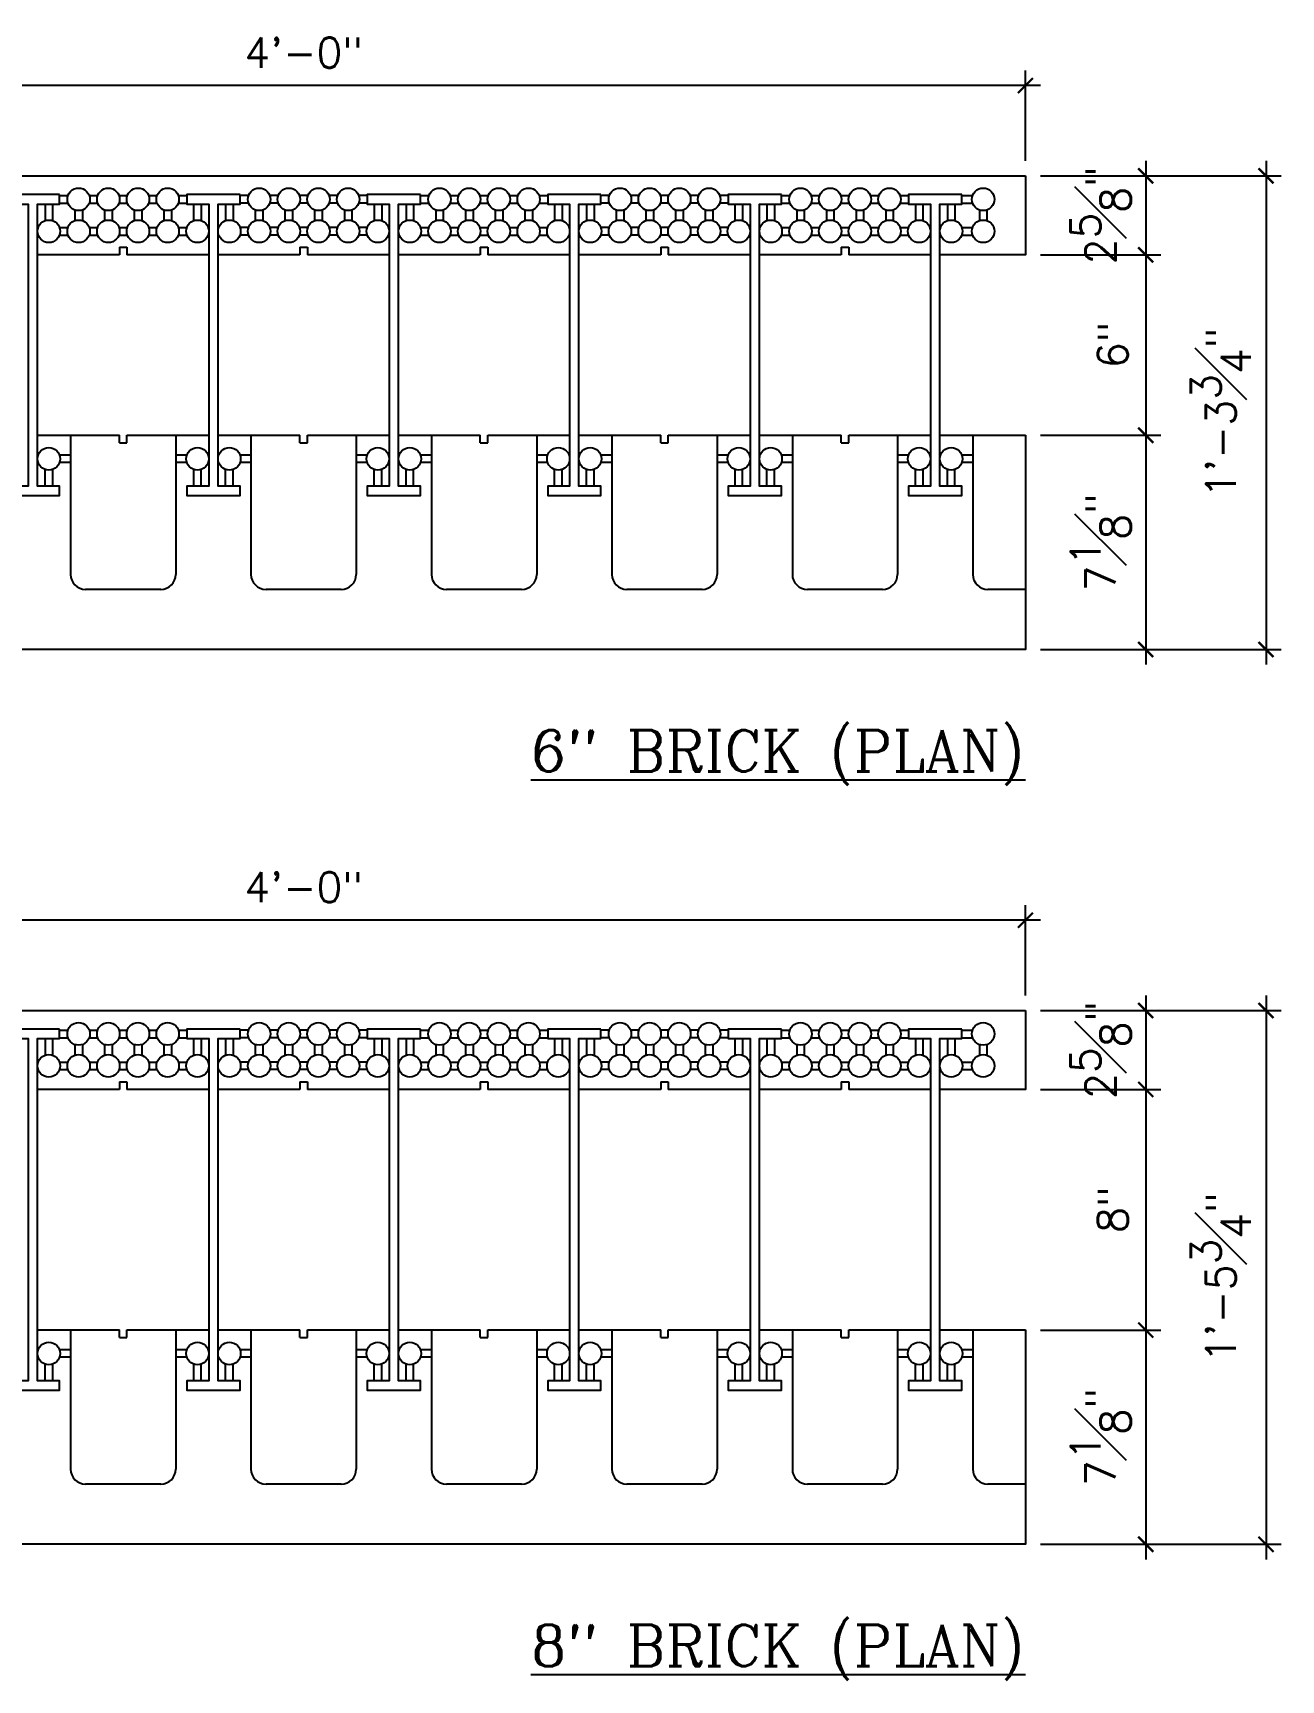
# Model space of a CAD drawing. Header units: inches. Extents: x 436 to 523, y 56 to 176.
# Drawn here: x 481.7 to 523.2, y 121.6 to 176.4 of the extents above; entities that cross this region are included whole.
import ezdxf

# ---------------------------------------------------------------- set-up
doc = ezdxf.new("R2010")
doc.units = ezdxf.units.IN
doc.header["$MEASUREMENT"] = 0
for name, color, linetype in [('LAYER 12', 12, 'Continuous'), ('LAYER 2', 2, 'Continuous'), ('LAYER 7', 7, 'Continuous'), ('LAYER 8', 8, 'Continuous')]:
    doc.layers.add(name, color=color, linetype=linetype)
doc.styles.add('NOTES', font='simplex.shx', dxfattribs={"height": 1})
doc.styles.add('ROMAN C', font='romanc.shx', dxfattribs={"height": 0.0938})
doc.dimstyles.new('DIM-18$0', dxfattribs={"dimscale": 8, "dimtxt": 1, "dimasz": 0.125, "dimexe": 0.1875, "dimexo": 0.0625, "dimgap": 0.0625, "dimtad": 1, "dimdec": 4, "dimzin": 3, "dimdsep": 46, "dimlunit": 4, "dimtxsty": 'NOTES', "dimblk1": 'ARCHTICK', "dimblk2": 'ARCHTICK', "dimsah": 1, "dimcen": 0.0625, "dimclrd": 256, "dimclre": 256, "dimclrt": 7, "dimadec": 0, "dimazin": 0, "dimtfac": 1, "dimtdec": 4, "dimtofl": 0, "dimtmove": 0, "dimatfit": 3, "dimldrblk": 'ARCHTICK', "dimfxl": 1, "dimfrac": 2, "dimtolj": 1, "dimtzin": 0, "dimarcsym": 0})

# ---------------------------------------------------------------- blocks, each defined once
blk = doc.blocks.new('_ArchTick')
at = {"color": 0, "linetype": 'ByBlock', "const_width": 0.15}
blk.add_lwpolyline([(-0.5, -0.5), (0.5, 0.5)], dxfattribs=at)
blk = doc.blocks.new('*D116')
at = {"layer": 'DEFPOINTS', "color": 0}
for p in [(466.671, 174.618), (466.671, 171.618), (514.671, 171.618)]:
    blk.add_point(p, dxfattribs=at)
at = {"layer": 'LAYER 8', "lineweight": -2}
for p, q in [((466.671, 172.118), (466.671, 175.118)), ((514.671, 172.118), (514.671, 175.118)), ((515.171, 174.618), (466.171, 174.618))]:
    blk.add_line(p, q, dxfattribs=at)
at = {"layer": 'LAYER 8', "lineweight": -2, "xscale": 0.5, "yscale": 0.5, "zscale": 0.5, "rotation": 180}
blk.add_blockref('_ArchTick', (466.671, 174.618), dxfattribs=at)
at = {"layer": 'LAYER 8', "lineweight": -2, "xscale": 0.5, "yscale": 0.5, "zscale": 0.5}
blk.add_blockref('_ArchTick', (514.671, 174.618), dxfattribs=at)
at = {"layer": 'LAYER 8', "color": 7, "insert": (490.671, 175.714), "char_height": 1, "attachment_point": 5, "style": 'NOTES'}
blk.add_mtext('\\A1;4\'-0"', dxfattribs=at)
blk = doc.blocks.new('*D119')
at = {"layer": 'DEFPOINTS', "color": 0}
for p in [(466.671, 146.868), (466.671, 143.868), (514.671, 143.868)]:
    blk.add_point(p, dxfattribs=at)
at = {"layer": 'LAYER 8', "lineweight": -2}
for p, q in [((466.671, 144.368), (466.671, 147.368)), ((514.671, 144.368), (514.671, 147.368)), ((515.171, 146.868), (466.171, 146.868))]:
    blk.add_line(p, q, dxfattribs=at)
at = {"layer": 'LAYER 8', "lineweight": -2, "xscale": 0.5, "yscale": 0.5, "zscale": 0.5, "rotation": 180}
blk.add_blockref('_ArchTick', (466.671, 146.868), dxfattribs=at)
at = {"layer": 'LAYER 8', "lineweight": -2, "xscale": 0.5, "yscale": 0.5, "zscale": 0.5}
blk.add_blockref('_ArchTick', (514.671, 146.868), dxfattribs=at)
at = {"layer": 'LAYER 8', "color": 7, "insert": (490.671, 147.964), "char_height": 1, "attachment_point": 5, "style": 'NOTES'}
blk.add_mtext('\\A1;4\'-0"', dxfattribs=at)
blk = doc.blocks.new('*D128')
at = {"layer": 'DEFPOINTS', "color": 0}
for p in [(514.671, 171.618), (514.671, 168.993), (518.671, 168.993)]:
    blk.add_point(p, dxfattribs=at)
at = {"layer": 'LAYER 8', "lineweight": -2}
for p, q in [((518.671, 172.118), (518.671, 168.493)), ((515.171, 171.618), (519.171, 171.618)), ((515.171, 168.993), (519.171, 168.993))]:
    blk.add_line(p, q, dxfattribs=at)
at = {"layer": 'LAYER 8', "lineweight": -2, "xscale": 0.5, "yscale": 0.5, "zscale": 0.5}
for p, rotation in [((518.671, 171.618), 90), ((518.671, 168.993), 270)]:
    blk.add_blockref('_ArchTick', p, dxfattribs=dict(at, rotation=rotation))
at = {"layer": 'LAYER 8', "color": 7, "insert": (517.171, 170.306), "char_height": 1, "attachment_point": 5, "rotation": 90, "style": 'NOTES'}
blk.add_mtext('\\A1;2{\\H1.000000x;\\S5#8;}"', dxfattribs=at)
blk = doc.blocks.new('*D129')
at = {"layer": 'DEFPOINTS', "color": 0}
for p in [(514.671, 168.993), (514.671, 162.993), (518.671, 162.993)]:
    blk.add_point(p, dxfattribs=at)
at = {"layer": 'LAYER 8', "lineweight": -2}
for p, q in [((518.671, 169.493), (518.671, 162.493)), ((515.171, 168.993), (519.171, 168.993)), ((515.171, 162.993), (519.171, 162.993))]:
    blk.add_line(p, q, dxfattribs=at)
at = {"layer": 'LAYER 8', "lineweight": -2, "xscale": 0.5, "yscale": 0.5, "zscale": 0.5}
for p, rotation in [((518.671, 168.993), 90), ((518.671, 162.993), 270)]:
    blk.add_blockref('_ArchTick', p, dxfattribs=dict(at, rotation=rotation))
at = {"layer": 'LAYER 8', "color": 7, "insert": (517.576, 165.993), "char_height": 1, "attachment_point": 5, "rotation": 90, "style": 'NOTES'}
blk.add_mtext('\\A1;6"', dxfattribs=at)
blk = doc.blocks.new('*D130')
at = {"layer": 'DEFPOINTS', "color": 0}
for p in [(514.671, 162.993), (514.671, 155.868), (518.671, 155.868)]:
    blk.add_point(p, dxfattribs=at)
at = {"layer": 'LAYER 8', "lineweight": -2}
for p, q in [((518.671, 163.493), (518.671, 155.368)), ((515.171, 162.993), (519.171, 162.993)), ((515.171, 155.868), (519.171, 155.868))]:
    blk.add_line(p, q, dxfattribs=at)
at = {"layer": 'LAYER 8', "lineweight": -2, "xscale": 0.5, "yscale": 0.5, "zscale": 0.5}
for p, rotation in [((518.671, 162.993), 90), ((518.671, 155.868), 270)]:
    blk.add_blockref('_ArchTick', p, dxfattribs=dict(at, rotation=rotation))
at = {"layer": 'LAYER 8', "color": 7, "insert": (517.171, 159.431), "char_height": 1, "attachment_point": 5, "rotation": 90, "style": 'NOTES'}
blk.add_mtext('\\A1;7{\\H1.000000x;\\S1#8;}"', dxfattribs=at)
blk = doc.blocks.new('*D131')
at = {"layer": 'DEFPOINTS', "color": 0}
for p in [(514.671, 171.618), (514.671, 155.868), (522.671, 155.868)]:
    blk.add_point(p, dxfattribs=at)
at = {"layer": 'LAYER 8', "lineweight": -2}
for p, q in [((522.671, 172.118), (522.671, 155.368)), ((515.171, 171.618), (523.171, 171.618)), ((515.171, 155.868), (523.171, 155.868))]:
    blk.add_line(p, q, dxfattribs=at)
at = {"layer": 'LAYER 8', "lineweight": -2, "xscale": 0.5, "yscale": 0.5, "zscale": 0.5}
for p, rotation in [((522.671, 171.618), 90), ((522.671, 155.868), 270)]:
    blk.add_blockref('_ArchTick', p, dxfattribs=dict(at, rotation=rotation))
at = {"layer": 'LAYER 8', "color": 7, "insert": (521.171, 163.743), "char_height": 1, "attachment_point": 5, "rotation": 90, "style": 'NOTES'}
blk.add_mtext('\\A1;1\'-3{\\H1.000000x;\\S3#4;}"', dxfattribs=at)
blk = doc.blocks.new('*D132')
at = {"layer": 'DEFPOINTS', "color": 0}
for p in [(514.671, 143.868), (514.671, 141.243), (518.671, 141.243)]:
    blk.add_point(p, dxfattribs=at)
at = {"layer": 'LAYER 8', "lineweight": -2}
for p, q in [((518.671, 144.368), (518.671, 140.743)), ((515.171, 143.868), (519.171, 143.868)), ((515.171, 141.243), (519.171, 141.243))]:
    blk.add_line(p, q, dxfattribs=at)
at = {"layer": 'LAYER 8', "lineweight": -2, "xscale": 0.5, "yscale": 0.5, "zscale": 0.5}
for p, rotation in [((518.671, 143.868), 90), ((518.671, 141.243), 270)]:
    blk.add_blockref('_ArchTick', p, dxfattribs=dict(at, rotation=rotation))
at = {"layer": 'LAYER 8', "color": 7, "insert": (517.171, 142.556), "char_height": 1, "attachment_point": 5, "rotation": 90, "style": 'NOTES'}
blk.add_mtext('\\A1;2{\\H1.000000x;\\S5#8;}"', dxfattribs=at)
blk = doc.blocks.new('*D133')
at = {"layer": 'DEFPOINTS', "color": 0}
for p in [(514.671, 141.243), (514.671, 133.243), (518.671, 133.243)]:
    blk.add_point(p, dxfattribs=at)
at = {"layer": 'LAYER 8', "lineweight": -2}
for p, q in [((518.671, 141.743), (518.671, 132.743)), ((515.171, 141.243), (519.171, 141.243)), ((515.171, 133.243), (519.171, 133.243))]:
    blk.add_line(p, q, dxfattribs=at)
at = {"layer": 'LAYER 8', "lineweight": -2, "xscale": 0.5, "yscale": 0.5, "zscale": 0.5}
for p, rotation in [((518.671, 141.243), 90), ((518.671, 133.243), 270)]:
    blk.add_blockref('_ArchTick', p, dxfattribs=dict(at, rotation=rotation))
at = {"layer": 'LAYER 8', "color": 7, "insert": (517.576, 137.243), "char_height": 1, "attachment_point": 5, "rotation": 90, "style": 'NOTES'}
blk.add_mtext('\\A1;8"', dxfattribs=at)
blk = doc.blocks.new('*D134')
at = {"layer": 'DEFPOINTS', "color": 0}
for p in [(514.671, 133.243), (514.671, 126.118), (518.671, 126.118)]:
    blk.add_point(p, dxfattribs=at)
at = {"layer": 'LAYER 8', "lineweight": -2}
for p, q in [((518.671, 133.743), (518.671, 125.618)), ((515.171, 133.243), (519.171, 133.243)), ((515.171, 126.118), (519.171, 126.118))]:
    blk.add_line(p, q, dxfattribs=at)
at = {"layer": 'LAYER 8', "lineweight": -2, "xscale": 0.5, "yscale": 0.5, "zscale": 0.5}
for p, rotation in [((518.671, 133.243), 90), ((518.671, 126.118), 270)]:
    blk.add_blockref('_ArchTick', p, dxfattribs=dict(at, rotation=rotation))
at = {"layer": 'LAYER 8', "color": 7, "insert": (517.171, 129.681), "char_height": 1, "attachment_point": 5, "rotation": 90, "style": 'NOTES'}
blk.add_mtext('\\A1;7{\\H1.000000x;\\S1#8;}"', dxfattribs=at)
blk = doc.blocks.new('*D135')
at = {"layer": 'DEFPOINTS', "color": 0}
for p in [(514.671, 143.868), (514.671, 126.118), (522.671, 126.118)]:
    blk.add_point(p, dxfattribs=at)
at = {"layer": 'LAYER 8', "lineweight": -2}
for p, q in [((522.671, 144.368), (522.671, 125.618)), ((515.171, 143.868), (523.171, 143.868)), ((515.171, 126.118), (523.171, 126.118))]:
    blk.add_line(p, q, dxfattribs=at)
at = {"layer": 'LAYER 8', "lineweight": -2, "xscale": 0.5, "yscale": 0.5, "zscale": 0.5}
for p, rotation in [((522.671, 143.868), 90), ((522.671, 126.118), 270)]:
    blk.add_blockref('_ArchTick', p, dxfattribs=dict(at, rotation=rotation))
at = {"layer": 'LAYER 8', "color": 7, "insert": (521.171, 134.993), "char_height": 1, "attachment_point": 5, "rotation": 90, "style": 'NOTES'}
blk.add_mtext('\\A1;1\'-5{\\H1.000000x;\\S3#4;}"', dxfattribs=at)

msp = doc.modelspace()

# ---------------------------------------------------------------- linework, layer by layer
at = {"layer": 'LAYER 12', "flags": 128}
for points in [[(482.55626, 170.99436), (480.78614, 170.99436), (480.78614, 170.68186), (481.51495, 170.68186), (481.51495, 161.30467), (480.78614, 161.30467), (480.78614, 160.99217), (482.55626, 160.99217), (482.55626, 161.30467), (481.82745, 161.30467), (481.82745, 170.68186), (482.55626, 170.68186)], [(488.55626, 170.99436), (486.78614, 170.99436), (486.78614, 170.68186), (487.51495, 170.68186), (487.51495, 161.30467), (486.78614, 161.30467), (486.78614, 160.99217), (488.55626, 160.99217), (488.55626, 161.30467), (487.82745, 161.30467), (487.82745, 170.68186), (488.55626, 170.68186)], [(494.55626, 170.99436), (492.78614, 170.99436), (492.78614, 170.68186), (493.51495, 170.68186), (493.51495, 161.30467), (492.78614, 161.30467), (492.78614, 160.99217), (494.55626, 160.99217), (494.55626, 161.30467), (493.82745, 161.30467), (493.82745, 170.68186), (494.55626, 170.68186)], [(500.55626, 170.99436), (498.78614, 170.99436), (498.78614, 170.68186), (499.51495, 170.68186), (499.51495, 161.30467), (498.78614, 161.30467), (498.78614, 160.99217), (500.55626, 160.99217), (500.55626, 161.30467), (499.82745, 161.30467), (499.82745, 170.68186), (500.55626, 170.68186)], [(506.55626, 170.99436), (504.78614, 170.99436), (504.78614, 170.68186), (505.51495, 170.68186), (505.51495, 161.30467), (504.78614, 161.30467), (504.78614, 160.99217), (506.55626, 160.99217), (506.55626, 161.30467), (505.82745, 161.30467), (505.82745, 170.68186), (506.55626, 170.68186)], [(512.55626, 170.99436), (510.78614, 170.99436), (510.78614, 170.68186), (511.51495, 170.68186), (511.51495, 161.30467), (510.78614, 161.30467), (510.78614, 160.99217), (512.55626, 160.99217), (512.55626, 161.30467), (511.82745, 161.30467), (511.82745, 170.68186), (512.55626, 170.68186)], [(482.55626, 143.24436), (480.78614, 143.24436), (480.78614, 142.93186), (481.51495, 142.93186), (481.51495, 131.55467), (480.78614, 131.55467), (480.78614, 131.24217), (482.55626, 131.24217), (482.55626, 131.55467), (481.82745, 131.55467), (481.82745, 142.93186), (482.55626, 142.93186)], [(488.55626, 143.24436), (486.78614, 143.24436), (486.78614, 142.93186), (487.51495, 142.93186), (487.51495, 131.55467), (486.78614, 131.55467), (486.78614, 131.24217), (488.55626, 131.24217), (488.55626, 131.55467), (487.82745, 131.55467), (487.82745, 142.93186), (488.55626, 142.93186)], [(494.55626, 143.24436), (492.78614, 143.24436), (492.78614, 142.93186), (493.51495, 142.93186), (493.51495, 131.55467), (492.78614, 131.55467), (492.78614, 131.24217), (494.55626, 131.24217), (494.55626, 131.55467), (493.82745, 131.55467), (493.82745, 142.93186), (494.55626, 142.93186)], [(500.55626, 143.24436), (498.78614, 143.24436), (498.78614, 142.93186), (499.51495, 142.93186), (499.51495, 131.55467), (498.78614, 131.55467), (498.78614, 131.24217), (500.55626, 131.24217), (500.55626, 131.55467), (499.82745, 131.55467), (499.82745, 142.93186), (500.55626, 142.93186)], [(506.55626, 143.24436), (504.78614, 143.24436), (504.78614, 142.93186), (505.51495, 142.93186), (505.51495, 131.55467), (504.78614, 131.55467), (504.78614, 131.24217), (506.55626, 131.24217), (506.55626, 131.55467), (505.82745, 131.55467), (505.82745, 142.93186), (506.55626, 142.93186)], [(512.55626, 143.24436), (510.78614, 143.24436), (510.78614, 142.93186), (511.51495, 142.93186), (511.51495, 131.55467), (510.78614, 131.55467), (510.78614, 131.24217), (512.55626, 131.24217), (512.55626, 131.55467), (511.82745, 131.55467), (511.82745, 142.93186), (512.55626, 142.93186)]]:
    msp.add_lwpolyline(points, close=True, dxfattribs=at)
at = {"layer": 'LAYER 2'}
for p, q in [((484.5462, 169.24327), (484.7962, 169.24327)), ((484.5462, 169.24327), (484.5462, 168.99327)), ((484.7962, 169.24327), (484.7962, 168.99327)), ((490.5462, 169.24327), (490.7962, 169.24327)), ((490.5462, 169.24327), (490.5462, 168.99327)), ((490.7962, 169.24327), (490.7962, 168.99327)), ((496.5462, 169.24327), (496.7962, 169.24327)), ((496.5462, 169.24327), (496.5462, 168.99327)), ((496.7962, 169.24327), (496.7962, 168.99327)), ((502.5462, 169.24327), (502.7962, 169.24327)), ((502.5462, 169.24327), (502.5462, 168.99327)), ((502.7962, 169.24327), (502.7962, 168.99327)), ((508.5462, 169.24327), (508.7962, 169.24327)), ((508.5462, 169.24327), (508.5462, 168.99327)), ((508.7962, 169.24327), (508.7962, 168.99327)), ((482.9212, 162.99327), (482.9212, 158.36827)), ((484.5462, 162.74327), (484.5462, 162.99327)), ((484.5462, 162.74327), (484.7962, 162.74327)), ((484.7962, 162.74327), (484.7962, 162.99327)), ((486.4212, 162.99327), (486.4212, 158.36827)), ((488.9212, 162.99327), (488.9212, 158.36827)), ((490.5462, 162.74327), (490.5462, 162.99327)), ((490.5462, 162.74327), (490.7962, 162.74327)), ((490.7962, 162.74327), (490.7962, 162.99327)), ((492.4212, 162.99327), (492.4212, 158.36827)), ((494.9212, 162.99327), (494.9212, 158.36827)), ((496.5462, 162.74327), (496.5462, 162.99327)), ((496.5462, 162.74327), (496.7962, 162.74327)), ((496.7962, 162.74327), (496.7962, 162.99327)), ((498.4212, 162.99327), (498.4212, 158.36827)), ((500.9212, 162.99327), (500.9212, 158.36827)), ((502.5462, 162.74327), (502.5462, 162.99327)), ((502.5462, 162.74327), (502.7962, 162.74327)), ((502.7962, 162.74327), (502.7962, 162.99327)), ((504.4212, 162.99327), (504.4212, 158.36827)), ((506.9212, 162.99327), (506.9212, 158.36827)), ((508.5462, 162.74327), (508.5462, 162.99327)), ((508.5462, 162.74327), (508.7962, 162.74327)), ((508.7962, 162.74327), (508.7962, 162.99327)), ((510.4212, 162.99327), (510.4212, 158.36827)), ((512.9212, 162.99327), (512.9212, 158.36827)), ((485.9212, 157.86827), (483.4212, 157.86827)), ((491.9212, 157.86827), (489.4212, 157.86827)), ((497.9212, 157.86827), (495.4212, 157.86827)), ((503.9212, 157.86827), (501.4212, 157.86827)), ((509.9212, 157.86827), (507.4212, 157.86827)), ((514.6712, 157.86827), (513.4212, 157.86827)), ((484.5462, 141.49327), (484.7962, 141.49327)), ((484.5462, 141.49327), (484.5462, 141.24327)), ((484.7962, 141.49327), (484.7962, 141.24327)), ((490.5462, 141.49327), (490.7962, 141.49327)), ((490.5462, 141.49327), (490.5462, 141.24327)), ((490.7962, 141.49327), (490.7962, 141.24327)), ((496.5462, 141.49327), (496.7962, 141.49327)), ((496.5462, 141.49327), (496.5462, 141.24327)), ((496.7962, 141.49327), (496.7962, 141.24327)), ((502.5462, 141.49327), (502.7962, 141.49327)), ((502.5462, 141.49327), (502.5462, 141.24327)), ((502.7962, 141.49327), (502.7962, 141.24327)), ((508.5462, 141.49327), (508.7962, 141.49327)), ((508.5462, 141.49327), (508.5462, 141.24327)), ((508.7962, 141.49327), (508.7962, 141.24327)), ((482.9212, 133.24327), (482.9212, 128.61827)), ((484.5462, 132.99327), (484.5462, 133.24327)), ((484.7962, 132.99327), (484.7962, 133.24327)), ((486.4212, 133.24327), (486.4212, 128.61827)), ((488.9212, 133.24327), (488.9212, 128.61827)), ((490.5462, 132.99327), (490.5462, 133.24327)), ((490.7962, 132.99327), (490.7962, 133.24327)), ((492.4212, 133.24327), (492.4212, 128.61827)), ((494.9212, 133.24327), (494.9212, 128.61827)), ((496.5462, 132.99327), (496.5462, 133.24327)), ((496.7962, 132.99327), (496.7962, 133.24327)), ((498.4212, 133.24327), (498.4212, 128.61827)), ((500.9212, 133.24327), (500.9212, 128.61827)), ((502.5462, 132.99327), (502.5462, 133.24327)), ((502.7962, 132.99327), (502.7962, 133.24327)), ((504.4212, 133.24327), (504.4212, 128.61827)), ((506.9212, 133.24327), (506.9212, 128.61827)), ((508.5462, 132.99327), (508.5462, 133.24327)), ((508.7962, 132.99327), (508.7962, 133.24327)), ((510.4212, 133.24327), (510.4212, 128.61827)), ((512.9212, 133.24327), (512.9212, 128.61827)), ((484.5462, 132.99327), (484.7962, 132.99327)), ((490.5462, 132.99327), (490.7962, 132.99327)), ((496.5462, 132.99327), (496.7962, 132.99327)), ((502.5462, 132.99327), (502.7962, 132.99327)), ((508.5462, 132.99327), (508.7962, 132.99327)), ((485.9212, 128.11827), (483.4212, 128.11827)), ((491.9212, 128.11827), (489.4212, 128.11827)), ((497.9212, 128.11827), (495.4212, 128.11827)), ((503.9212, 128.11827), (501.4212, 128.11827)), ((509.9212, 128.11827), (507.4212, 128.11827)), ((514.6712, 128.11827), (513.4212, 128.11827))]:
    msp.add_line(p, q, dxfattribs=at)
for points in [[(469.51495, 168.99327), (466.6712, 168.99327), (466.6712, 171.61827), (514.6712, 171.61827)], [(514.6712, 171.61827), (514.6712, 168.99327), (511.82745, 168.99327)], [(484.5462, 168.99327), (481.82745, 168.99327)], [(487.51495, 168.99327), (484.7962, 168.99327)], [(490.5462, 168.99327), (487.82745, 168.99327)], [(493.51495, 168.99327), (490.7962, 168.99327)], [(496.5462, 168.99327), (493.82745, 168.99327)], [(499.51495, 168.99327), (496.7962, 168.99327)], [(502.5462, 168.99327), (499.82745, 168.99327)], [(505.51495, 168.99327), (502.7962, 168.99327)], [(508.5462, 168.99327), (505.82745, 168.99327)], [(511.51495, 168.99327), (508.7962, 168.99327)], [(514.6712, 162.99327), (514.6712, 155.86827), (466.6712, 155.86827), (466.6712, 162.99327), (469.51495, 162.99327)], [(481.82745, 162.99327), (484.5462, 162.99327)], [(484.7962, 162.99327), (487.51495, 162.99327)], [(487.82745, 162.99327), (490.5462, 162.99327)], [(490.7962, 162.99327), (493.51495, 162.99327)], [(493.82745, 162.99327), (496.5462, 162.99327)], [(496.7962, 162.99327), (499.51495, 162.99327)], [(499.82745, 162.99327), (502.5462, 162.99327)], [(502.7962, 162.99327), (505.51495, 162.99327)], [(505.82745, 162.99327), (508.5462, 162.99327)], [(508.7962, 162.99327), (511.51495, 162.99327)], [(511.82745, 162.99327), (514.6712, 162.99327)], [(469.51495, 141.24327), (466.6712, 141.24327), (466.6712, 143.86827), (514.6712, 143.86827)], [(514.6712, 143.86827), (514.6712, 141.24327), (511.82745, 141.24327)], [(484.5462, 141.24327), (481.82745, 141.24327)], [(487.51495, 141.24327), (484.7962, 141.24327)], [(490.5462, 141.24327), (487.82745, 141.24327)], [(493.51495, 141.24327), (490.7962, 141.24327)], [(496.5462, 141.24327), (493.82745, 141.24327)], [(499.51495, 141.24327), (496.7962, 141.24327)], [(502.5462, 141.24327), (499.82745, 141.24327)], [(505.51495, 141.24327), (502.7962, 141.24327)], [(508.5462, 141.24327), (505.82745, 141.24327)], [(511.51495, 141.24327), (508.7962, 141.24327)], [(514.6712, 133.24327), (514.6712, 126.11827), (466.6712, 126.11827), (466.6712, 133.24327), (469.51495, 133.24327)], [(481.82745, 133.24327), (484.5462, 133.24327)], [(484.7962, 133.24327), (487.51495, 133.24327)], [(487.82745, 133.24327), (490.5462, 133.24327)], [(490.7962, 133.24327), (493.51495, 133.24327)], [(493.82745, 133.24327), (496.5462, 133.24327)], [(496.7962, 133.24327), (499.51495, 133.24327)], [(499.82745, 133.24327), (502.5462, 133.24327)], [(502.7962, 133.24327), (505.51495, 133.24327)], [(505.82745, 133.24327), (508.5462, 133.24327)], [(508.7962, 133.24327), (511.51495, 133.24327)], [(511.82745, 133.24327), (514.6712, 133.24327)]]:
    msp.add_lwpolyline(points, dxfattribs=at)
for centre, start, end in [((483.4212, 158.36827), 180, 270), ((485.9212, 158.36827), 270, 0), ((489.4212, 158.36827), 180, 270), ((491.9212, 158.36827), 270, 0), ((495.4212, 158.36827), 180, 270), ((497.9212, 158.36827), 270, 0), ((501.4212, 158.36827), 180, 270), ((503.9212, 158.36827), 270, 0), ((507.4212, 158.36827), 180, 270), ((509.9212, 158.36827), 270, 0), ((513.4212, 158.36827), 180, 270), ((483.4212, 128.61827), 180, 270), ((485.9212, 128.61827), 270, 0), ((489.4212, 128.61827), 180, 270), ((491.9212, 128.61827), 270, 0), ((495.4212, 128.61827), 180, 270), ((497.9212, 128.61827), 270, 0), ((501.4212, 128.61827), 180, 270), ((503.9212, 128.61827), 270, 0), ((507.4212, 128.61827), 180, 270), ((509.9212, 128.61827), 270, 0), ((513.4212, 128.61827), 180, 270)]:
    msp.add_arc(centre, 0.5, start, end, dxfattribs=at)
at = {"layer": 'LAYER 8'}
for p, q in [((482.55549, 170.96348), (482.83692, 170.96348)), ((483.54299, 170.96348), (483.82442, 170.96348)), ((484.53049, 170.96348), (484.81192, 170.96348)), ((485.51799, 170.96348), (485.79942, 170.96348)), ((486.50549, 170.96348), (486.78692, 170.96348)), ((488.83692, 170.96348), (488.55549, 170.96348)), ((489.82442, 170.96348), (489.54299, 170.96348)), ((490.81192, 170.96348), (490.53049, 170.96348)), ((491.79942, 170.96348), (491.51799, 170.96348)), ((492.78692, 170.96348), (492.50549, 170.96348)), ((494.55549, 170.96348), (494.83692, 170.96348)), ((495.54299, 170.96348), (495.82442, 170.96348)), ((496.53049, 170.96348), (496.81192, 170.96348)), ((497.51799, 170.96348), (497.79942, 170.96348)), ((498.50549, 170.96348), (498.78692, 170.96348)), ((500.83692, 170.96348), (500.55549, 170.96348)), ((501.82442, 170.96348), (501.54299, 170.96348)), ((502.81192, 170.96348), (502.53049, 170.96348)), ((503.79942, 170.96348), (503.51799, 170.96348)), ((504.78692, 170.96348), (504.50549, 170.96348)), ((506.55549, 170.96348), (506.83692, 170.96348)), ((507.54299, 170.96348), (507.82442, 170.96348)), ((508.53049, 170.96348), (508.81192, 170.96348)), ((509.51799, 170.96348), (509.79942, 170.96348)), ((510.50549, 170.96348), (510.78692, 170.96348)), ((512.55549, 170.96348), (512.91192, 170.96348)), ((482.07599, 170.68186), (482.07599, 170.12755)), ((482.32672, 170.68186), (482.32672, 170.12833)), ((482.55626, 170.71275), (482.83614, 170.71275)), ((483.06568, 170.48321), (483.06568, 170.12833)), ((483.31641, 170.48398), (483.31641, 170.12755)), ((483.54376, 170.71275), (483.82364, 170.71275)), ((484.05318, 170.48321), (484.05318, 170.12833)), ((484.30391, 170.48398), (484.30391, 170.12755)), ((484.53126, 170.71275), (484.81114, 170.71275)), ((485.04068, 170.48321), (485.04068, 170.12833)), ((485.29141, 170.48398), (485.29141, 170.12755)), ((485.51876, 170.71275), (485.79864, 170.71275)), ((486.02818, 170.48321), (486.02818, 170.12833)), ((486.27891, 170.48398), (486.27891, 170.12755)), ((486.50626, 170.71275), (486.78614, 170.71275)), ((487.01349, 170.68186), (487.01349, 170.12755)), ((487.26422, 170.68186), (487.26422, 170.12833)), ((488.07599, 170.68186), (488.07599, 170.12755)), ((488.32672, 170.68186), (488.32672, 170.12833)), ((488.83614, 170.71275), (488.55626, 170.71275)), ((489.06349, 170.48398), (489.06349, 170.12755)), ((489.31422, 170.48321), (489.31422, 170.12833)), ((489.82364, 170.71275), (489.54376, 170.71275)), ((490.05099, 170.48398), (490.05099, 170.12755)), ((490.30172, 170.48321), (490.30172, 170.12833)), ((490.81114, 170.71275), (490.53126, 170.71275)), ((491.03849, 170.48398), (491.03849, 170.12755)), ((491.28922, 170.48321), (491.28922, 170.12833)), ((491.79864, 170.71275), (491.51876, 170.71275)), ((492.02599, 170.48398), (492.02599, 170.12755)), ((492.27672, 170.48321), (492.27672, 170.12833)), ((492.78614, 170.71275), (492.50626, 170.71275)), ((493.01568, 170.68186), (493.01568, 170.12833)), ((493.26641, 170.68186), (493.26641, 170.12755)), ((494.07818, 170.68186), (494.07818, 170.12833)), ((494.32891, 170.68186), (494.32891, 170.12755)), ((494.55626, 170.71275), (494.83614, 170.71275)), ((495.06568, 170.48321), (495.06568, 170.12833)), ((495.31641, 170.48398), (495.31641, 170.12755)), ((495.54376, 170.71275), (495.82364, 170.71275)), ((496.05318, 170.48321), (496.05318, 170.12833)), ((496.30391, 170.48398), (496.30391, 170.12755)), ((496.53126, 170.71275), (496.81114, 170.71275)), ((497.04068, 170.48321), (497.04068, 170.12833)), ((497.29141, 170.48398), (497.29141, 170.12755)), ((497.51876, 170.71275), (497.79864, 170.71275)), ((498.02818, 170.48321), (498.02818, 170.12833)), ((498.27891, 170.48398), (498.27891, 170.12755)), ((498.50626, 170.71275), (498.78614, 170.71275)), ((499.01568, 170.68186), (499.01568, 170.12833)), ((499.26641, 170.68186), (499.26641, 170.12755)), ((500.07818, 170.68186), (500.07818, 170.12833)), ((500.32672, 170.68186), (500.32672, 170.12833)), ((500.83614, 170.71275), (500.55626, 170.71275)), ((501.06349, 170.48398), (501.06349, 170.12755)), ((501.31422, 170.48321), (501.31422, 170.12833)), ((501.82364, 170.71275), (501.54376, 170.71275)), ((502.05099, 170.48398), (502.05099, 170.12755)), ((502.30172, 170.48321), (502.30172, 170.12833)), ((502.81114, 170.71275), (502.53126, 170.71275)), ((503.03849, 170.48398), (503.03849, 170.12755)), ((503.28922, 170.48321), (503.28922, 170.12833)), ((503.79864, 170.71275), (503.51876, 170.71275)), ((504.02599, 170.48398), (504.02599, 170.12755)), ((504.27672, 170.48321), (504.27672, 170.12833)), ((504.78614, 170.71275), (504.50626, 170.71275)), ((505.01349, 170.68186), (505.01349, 170.12755)), ((505.26422, 170.68186), (505.26422, 170.12833)), ((506.07599, 170.68186), (506.07599, 170.12755)), ((506.32672, 170.68186), (506.32672, 170.12833)), ((506.55626, 170.71275), (506.83614, 170.71275)), ((507.06568, 170.48321), (507.06568, 170.12833)), ((507.31641, 170.48398), (507.31641, 170.12755)), ((507.54376, 170.71275), (507.82364, 170.71275)), ((508.05318, 170.48321), (508.05318, 170.12833)), ((508.30391, 170.48398), (508.30391, 170.12755)), ((508.53126, 170.71275), (508.81114, 170.71275)), ((509.04068, 170.48321), (509.04068, 170.12833)), ((509.29141, 170.48398), (509.29141, 170.12755)), ((509.51876, 170.71275), (509.79864, 170.71275)), ((510.02818, 170.48321), (510.02818, 170.12833)), ((510.27891, 170.48398), (510.27891, 170.12755)), ((510.50626, 170.71275), (510.78614, 170.71275)), ((511.01568, 170.68186), (511.01568, 170.12833)), ((511.26422, 170.68186), (511.26422, 170.12833)), ((512.07599, 170.68186), (512.07599, 170.12755)), ((512.32672, 170.68186), (512.32672, 170.12833)), ((512.55626, 170.71275), (512.91114, 170.71275)), ((513.14068, 170.48321), (513.14068, 170.12833)), ((513.38922, 170.48321), (513.38922, 170.12833)), ((482.55549, 169.90098), (482.83692, 169.90098)), ((483.54299, 169.90098), (483.82442, 169.90098)), ((484.53049, 169.90098), (484.81192, 169.90098)), ((485.51799, 169.90098), (485.79942, 169.90098)), ((486.50549, 169.90098), (486.78692, 169.90098)), ((488.83692, 169.90098), (488.55549, 169.90098)), ((489.82442, 169.90098), (489.54299, 169.90098)), ((490.81192, 169.90098), (490.53049, 169.90098)), ((491.79942, 169.90098), (491.51799, 169.90098)), ((492.78692, 169.90098), (492.50549, 169.90098)), ((494.55549, 169.90098), (494.83692, 169.90098)), ((495.54299, 169.90098), (495.82442, 169.90098)), ((496.53049, 169.90098), (496.81192, 169.90098)), ((497.51799, 169.90098), (497.79942, 169.90098)), ((498.50549, 169.90098), (498.78692, 169.90098)), ((500.83692, 169.90098), (500.55549, 169.90098)), ((501.82442, 169.90098), (501.54299, 169.90098)), ((502.81192, 169.90098), (502.53049, 169.90098)), ((503.79942, 169.90098), (503.51799, 169.90098)), ((504.78692, 169.90098), (504.50549, 169.90098)), ((506.55549, 169.90098), (506.83692, 169.90098)), ((507.54299, 169.90098), (507.82442, 169.90098)), ((508.53049, 169.90098), (508.81192, 169.90098)), ((509.51799, 169.90098), (509.79942, 169.90098)), ((510.50549, 169.90098), (510.78692, 169.90098)), ((512.55549, 169.90098), (512.91192, 169.90098)), ((482.55626, 169.65025), (482.83614, 169.65025)), ((483.54376, 169.65025), (483.82364, 169.65025)), ((484.53126, 169.65025), (484.81114, 169.65025)), ((485.51876, 169.65025), (485.79864, 169.65025)), ((486.50626, 169.65025), (486.78614, 169.65025)), ((488.83614, 169.65025), (488.55626, 169.65025)), ((489.82364, 169.65025), (489.54376, 169.65025)), ((490.81114, 169.65025), (490.53126, 169.65025)), ((491.79864, 169.65025), (491.51876, 169.65025)), ((492.78614, 169.65025), (492.50626, 169.65025)), ((494.55626, 169.65025), (494.83614, 169.65025)), ((495.54376, 169.65025), (495.82364, 169.65025)), ((496.53126, 169.65025), (496.81114, 169.65025)), ((497.51876, 169.65025), (497.79864, 169.65025)), ((498.50626, 169.65025), (498.78614, 169.65025)), ((500.83614, 169.65025), (500.55626, 169.65025)), ((501.82364, 169.65025), (501.54376, 169.65025)), ((502.81114, 169.65025), (502.53126, 169.65025)), ((503.79864, 169.65025), (503.51876, 169.65025)), ((504.78614, 169.65025), (504.50626, 169.65025)), ((506.55626, 169.65025), (506.83614, 169.65025)), ((507.54376, 169.65025), (507.82364, 169.65025)), ((508.53126, 169.65025), (508.81114, 169.65025)), ((509.51876, 169.65025), (509.79864, 169.65025)), ((510.50626, 169.65025), (510.78614, 169.65025)), ((512.55626, 169.65025), (512.91114, 169.65025)), ((482.9212, 162.33629), (482.55626, 162.33629)), ((486.78614, 162.33629), (486.4212, 162.33629)), ((488.9212, 162.33629), (488.55626, 162.33629)), ((492.78614, 162.33629), (492.4212, 162.33629)), ((494.9212, 162.33629), (494.55626, 162.33629)), ((498.78614, 162.33629), (498.4212, 162.33629)), ((500.9212, 162.33629), (500.55626, 162.33629)), ((504.78614, 162.33629), (504.4212, 162.33629)), ((506.9212, 162.33629), (506.55626, 162.33629)), ((510.78614, 162.33629), (510.4212, 162.33629)), ((512.9212, 162.33629), (512.55626, 162.33629)), ((482.07818, 161.30467), (482.07818, 161.85821)), ((482.32891, 161.30467), (482.32891, 161.85898)), ((482.9212, 162.08556), (482.55549, 162.08556)), ((486.78692, 162.08556), (486.4212, 162.08556)), ((487.01568, 161.30467), (487.01568, 161.85821)), ((487.26641, 161.30467), (487.26641, 161.85898)), ((488.07818, 161.30467), (488.07818, 161.85821)), ((488.32891, 161.30467), (488.32891, 161.85898)), ((488.9212, 162.08556), (488.55549, 162.08556)), ((492.78692, 162.08556), (492.4212, 162.08556)), ((493.01568, 161.30467), (493.01568, 161.85821)), ((493.26641, 161.30467), (493.26641, 161.85898)), ((494.07818, 161.30467), (494.07818, 161.85821)), ((494.32891, 161.30467), (494.32891, 161.85898)), ((494.9212, 162.08556), (494.55549, 162.08556)), ((498.78692, 162.08556), (498.4212, 162.08556)), ((499.01568, 161.30467), (499.01568, 161.85821)), ((499.26641, 161.30467), (499.26641, 161.85898)), ((500.07818, 161.30467), (500.07818, 161.85821)), ((500.32891, 161.30467), (500.32891, 161.85898)), ((500.9212, 162.08556), (500.55549, 162.08556)), ((504.78692, 162.08556), (504.4212, 162.08556)), ((505.01568, 161.30467), (505.01568, 161.85821)), ((505.26641, 161.30467), (505.26641, 161.85898)), ((506.07818, 161.30467), (506.07818, 161.85821)), ((506.32891, 161.30467), (506.32891, 161.85898)), ((506.9212, 162.08556), (506.55549, 162.08556)), ((510.78692, 162.08556), (510.4212, 162.08556)), ((511.01568, 161.30467), (511.01568, 161.85821)), ((511.26641, 161.30467), (511.26641, 161.85898)), ((512.07818, 161.30467), (512.07818, 161.85821)), ((512.32891, 161.30467), (512.32891, 161.85898)), ((512.9212, 162.08556), (512.55549, 162.08556)), ((482.55549, 143.21348), (482.83692, 143.21348)), ((482.55626, 142.96275), (482.83614, 142.96275)), ((483.54299, 143.21348), (483.82442, 143.21348)), ((483.54376, 142.96275), (483.82364, 142.96275)), ((484.53049, 143.21348), (484.81192, 143.21348)), ((484.53126, 142.96275), (484.81114, 142.96275)), ((485.51799, 143.21348), (485.79942, 143.21348)), ((485.51876, 142.96275), (485.79864, 142.96275)), ((486.50549, 143.21348), (486.78692, 143.21348)), ((486.50626, 142.96275), (486.78614, 142.96275)), ((488.83692, 143.21348), (488.55549, 143.21348)), ((488.83614, 142.96275), (488.55626, 142.96275)), ((489.82442, 143.21348), (489.54299, 143.21348)), ((489.82364, 142.96275), (489.54376, 142.96275)), ((490.81192, 143.21348), (490.53049, 143.21348)), ((490.81114, 142.96275), (490.53126, 142.96275)), ((491.79942, 143.21348), (491.51799, 143.21348)), ((491.79864, 142.96275), (491.51876, 142.96275)), ((492.78692, 143.21348), (492.50549, 143.21348)), ((492.78614, 142.96275), (492.50626, 142.96275)), ((494.55549, 143.21348), (494.83692, 143.21348)), ((494.55626, 142.96275), (494.83614, 142.96275)), ((495.54299, 143.21348), (495.82442, 143.21348)), ((495.54376, 142.96275), (495.82364, 142.96275)), ((496.53049, 143.21348), (496.81192, 143.21348)), ((496.53126, 142.96275), (496.81114, 142.96275)), ((497.51799, 143.21348), (497.79942, 143.21348)), ((497.51876, 142.96275), (497.79864, 142.96275)), ((498.50549, 143.21348), (498.78692, 143.21348)), ((498.50626, 142.96275), (498.78614, 142.96275)), ((500.83692, 143.21348), (500.55549, 143.21348)), ((500.83614, 142.96275), (500.55626, 142.96275)), ((501.82442, 143.21348), (501.54299, 143.21348)), ((501.82364, 142.96275), (501.54376, 142.96275)), ((502.81192, 143.21348), (502.53049, 143.21348)), ((502.81114, 142.96275), (502.53126, 142.96275)), ((503.79942, 143.21348), (503.51799, 143.21348)), ((503.79864, 142.96275), (503.51876, 142.96275)), ((504.78692, 143.21348), (504.50549, 143.21348)), ((504.78614, 142.96275), (504.50626, 142.96275)), ((506.55549, 143.21348), (506.83692, 143.21348)), ((506.55626, 142.96275), (506.83614, 142.96275)), ((507.54299, 143.21348), (507.82442, 143.21348)), ((507.54376, 142.96275), (507.82364, 142.96275)), ((508.53049, 143.21348), (508.81192, 143.21348)), ((508.53126, 142.96275), (508.81114, 142.96275)), ((509.51799, 143.21348), (509.79942, 143.21348)), ((509.51876, 142.96275), (509.79864, 142.96275)), ((510.50549, 143.21348), (510.78692, 143.21348)), ((510.50626, 142.96275), (510.78614, 142.96275)), ((512.55549, 143.21348), (512.91192, 143.21348)), ((512.55626, 142.96275), (512.91114, 142.96275)), ((482.07599, 142.93186), (482.07599, 142.37755)), ((482.32672, 142.93186), (482.32672, 142.37833)), ((483.06568, 142.73321), (483.06568, 142.37833)), ((483.31641, 142.73398), (483.31641, 142.37755)), ((484.05318, 142.73321), (484.05318, 142.37833)), ((484.30391, 142.73398), (484.30391, 142.37755)), ((485.04068, 142.73321), (485.04068, 142.37833)), ((485.29141, 142.73398), (485.29141, 142.37755)), ((486.02818, 142.73321), (486.02818, 142.37833)), ((486.27891, 142.73398), (486.27891, 142.37755)), ((487.01349, 142.93186), (487.01349, 142.37755)), ((487.26422, 142.93186), (487.26422, 142.37833)), ((488.07599, 142.93186), (488.07599, 142.37755)), ((488.32672, 142.93186), (488.32672, 142.37833)), ((489.06349, 142.73398), (489.06349, 142.37755)), ((489.31422, 142.73321), (489.31422, 142.37833)), ((490.05099, 142.73398), (490.05099, 142.37755)), ((490.30172, 142.73321), (490.30172, 142.37833)), ((491.03849, 142.73398), (491.03849, 142.37755)), ((491.28922, 142.73321), (491.28922, 142.37833)), ((492.02599, 142.73398), (492.02599, 142.37755)), ((492.27672, 142.73321), (492.27672, 142.37833)), ((493.01568, 142.93186), (493.01568, 142.37833)), ((493.26641, 142.93186), (493.26641, 142.37755)), ((494.07818, 142.93186), (494.07818, 142.37833)), ((494.32891, 142.93186), (494.32891, 142.37755)), ((495.06568, 142.73321), (495.06568, 142.37833)), ((495.31641, 142.73398), (495.31641, 142.37755)), ((496.05318, 142.73321), (496.05318, 142.37833)), ((496.30391, 142.73398), (496.30391, 142.37755)), ((497.04068, 142.73321), (497.04068, 142.37833)), ((497.29141, 142.73398), (497.29141, 142.37755)), ((498.02818, 142.73321), (498.02818, 142.37833)), ((498.27891, 142.73398), (498.27891, 142.37755)), ((499.01568, 142.93186), (499.01568, 142.37833)), ((499.26641, 142.93186), (499.26641, 142.37755)), ((500.07818, 142.93186), (500.07818, 142.37833)), ((500.32672, 142.93186), (500.32672, 142.37833)), ((501.06349, 142.73398), (501.06349, 142.37755)), ((501.31422, 142.73321), (501.31422, 142.37833)), ((502.05099, 142.73398), (502.05099, 142.37755)), ((502.30172, 142.73321), (502.30172, 142.37833)), ((503.03849, 142.73398), (503.03849, 142.37755)), ((503.28922, 142.73321), (503.28922, 142.37833)), ((504.02599, 142.73398), (504.02599, 142.37755)), ((504.27672, 142.73321), (504.27672, 142.37833)), ((505.01349, 142.93186), (505.01349, 142.37755)), ((505.26422, 142.93186), (505.26422, 142.37833)), ((506.07599, 142.93186), (506.07599, 142.37755)), ((506.32672, 142.93186), (506.32672, 142.37833)), ((507.06568, 142.73321), (507.06568, 142.37833)), ((507.31641, 142.73398), (507.31641, 142.37755)), ((508.05318, 142.73321), (508.05318, 142.37833)), ((508.30391, 142.73398), (508.30391, 142.37755)), ((509.04068, 142.73321), (509.04068, 142.37833)), ((509.29141, 142.73398), (509.29141, 142.37755)), ((510.02818, 142.73321), (510.02818, 142.37833)), ((510.27891, 142.73398), (510.27891, 142.37755)), ((511.01568, 142.93186), (511.01568, 142.37833)), ((511.26422, 142.93186), (511.26422, 142.37833)), ((512.07599, 142.93186), (512.07599, 142.37755)), ((512.32672, 142.93186), (512.32672, 142.37833)), ((513.14068, 142.73321), (513.14068, 142.37833)), ((513.38922, 142.73321), (513.38922, 142.37833)), ((482.55549, 142.15098), (482.83692, 142.15098)), ((482.55626, 141.90025), (482.83614, 141.90025)), ((483.54299, 142.15098), (483.82442, 142.15098)), ((483.54376, 141.90025), (483.82364, 141.90025)), ((484.53049, 142.15098), (484.81192, 142.15098)), ((484.53126, 141.90025), (484.81114, 141.90025)), ((485.51799, 142.15098), (485.79942, 142.15098)), ((485.51876, 141.90025), (485.79864, 141.90025)), ((486.50549, 142.15098), (486.78692, 142.15098)), ((486.50626, 141.90025), (486.78614, 141.90025)), ((488.83692, 142.15098), (488.55549, 142.15098)), ((488.83614, 141.90025), (488.55626, 141.90025)), ((489.82442, 142.15098), (489.54299, 142.15098)), ((489.82364, 141.90025), (489.54376, 141.90025)), ((490.81192, 142.15098), (490.53049, 142.15098)), ((490.81114, 141.90025), (490.53126, 141.90025)), ((491.79942, 142.15098), (491.51799, 142.15098)), ((491.79864, 141.90025), (491.51876, 141.90025)), ((492.78692, 142.15098), (492.50549, 142.15098)), ((492.78614, 141.90025), (492.50626, 141.90025)), ((494.55549, 142.15098), (494.83692, 142.15098)), ((494.55626, 141.90025), (494.83614, 141.90025)), ((495.54299, 142.15098), (495.82442, 142.15098)), ((495.54376, 141.90025), (495.82364, 141.90025)), ((496.53049, 142.15098), (496.81192, 142.15098)), ((496.53126, 141.90025), (496.81114, 141.90025)), ((497.51799, 142.15098), (497.79942, 142.15098)), ((497.51876, 141.90025), (497.79864, 141.90025)), ((498.50549, 142.15098), (498.78692, 142.15098)), ((498.50626, 141.90025), (498.78614, 141.90025)), ((500.83692, 142.15098), (500.55549, 142.15098)), ((500.83614, 141.90025), (500.55626, 141.90025)), ((501.82442, 142.15098), (501.54299, 142.15098)), ((501.82364, 141.90025), (501.54376, 141.90025)), ((502.81192, 142.15098), (502.53049, 142.15098)), ((502.81114, 141.90025), (502.53126, 141.90025)), ((503.79942, 142.15098), (503.51799, 142.15098)), ((503.79864, 141.90025), (503.51876, 141.90025)), ((504.78692, 142.15098), (504.50549, 142.15098)), ((504.78614, 141.90025), (504.50626, 141.90025)), ((506.55549, 142.15098), (506.83692, 142.15098)), ((506.55626, 141.90025), (506.83614, 141.90025)), ((507.54299, 142.15098), (507.82442, 142.15098)), ((507.54376, 141.90025), (507.82364, 141.90025)), ((508.53049, 142.15098), (508.81192, 142.15098)), ((508.53126, 141.90025), (508.81114, 141.90025)), ((509.51799, 142.15098), (509.79942, 142.15098)), ((509.51876, 141.90025), (509.79864, 141.90025)), ((510.50549, 142.15098), (510.78692, 142.15098)), ((510.50626, 141.90025), (510.78614, 141.90025)), ((512.55549, 142.15098), (512.91192, 142.15098)), ((512.55626, 141.90025), (512.91114, 141.90025)), ((482.9212, 132.58629), (482.55626, 132.58629)), ((486.78614, 132.58629), (486.4212, 132.58629)), ((488.9212, 132.58629), (488.55626, 132.58629)), ((492.78614, 132.58629), (492.4212, 132.58629)), ((494.9212, 132.58629), (494.55626, 132.58629)), ((498.78614, 132.58629), (498.4212, 132.58629)), ((500.9212, 132.58629), (500.55626, 132.58629)), ((504.78614, 132.58629), (504.4212, 132.58629)), ((506.9212, 132.58629), (506.55626, 132.58629)), ((510.78614, 132.58629), (510.4212, 132.58629)), ((512.9212, 132.58629), (512.55626, 132.58629)), ((482.07818, 131.55467), (482.07818, 132.10821)), ((482.32891, 131.55467), (482.32891, 132.10898)), ((482.9212, 132.33556), (482.55549, 132.33556)), ((486.78692, 132.33556), (486.4212, 132.33556)), ((487.01568, 131.55467), (487.01568, 132.10821)), ((487.26641, 131.55467), (487.26641, 132.10898)), ((488.07818, 131.55467), (488.07818, 132.10821)), ((488.32891, 131.55467), (488.32891, 132.10898)), ((488.9212, 132.33556), (488.55549, 132.33556)), ((492.78692, 132.33556), (492.4212, 132.33556)), ((493.01568, 131.55467), (493.01568, 132.10821)), ((493.26641, 131.55467), (493.26641, 132.10898)), ((494.07818, 131.55467), (494.07818, 132.10821)), ((494.32891, 131.55467), (494.32891, 132.10898)), ((494.9212, 132.33556), (494.55549, 132.33556)), ((498.78692, 132.33556), (498.4212, 132.33556)), ((499.01568, 131.55467), (499.01568, 132.10821)), ((499.26641, 131.55467), (499.26641, 132.10898)), ((500.07818, 131.55467), (500.07818, 132.10821)), ((500.32891, 131.55467), (500.32891, 132.10898)), ((500.9212, 132.33556), (500.55549, 132.33556)), ((504.78692, 132.33556), (504.4212, 132.33556)), ((505.01568, 131.55467), (505.01568, 132.10821)), ((505.26641, 131.55467), (505.26641, 132.10898)), ((506.07818, 131.55467), (506.07818, 132.10821)), ((506.32891, 131.55467), (506.32891, 132.10898)), ((506.9212, 132.33556), (506.55549, 132.33556)), ((510.78692, 132.33556), (510.4212, 132.33556)), ((511.01568, 131.55467), (511.01568, 132.10821)), ((511.26641, 131.55467), (511.26641, 132.10898)), ((512.07818, 131.55467), (512.07818, 132.10821)), ((512.32891, 131.55467), (512.32891, 132.10898)), ((512.9212, 132.33556), (512.55549, 132.33556))]:
    msp.add_line(p, q, dxfattribs=at)
for centre in [(483.18995, 170.83702), (484.17745, 170.83702), (485.16495, 170.83702), (486.15245, 170.83702), (489.18995, 170.83702), (490.17745, 170.83702), (491.16495, 170.83702), (492.15245, 170.83702), (495.18995, 170.83702), (496.17745, 170.83702), (497.16495, 170.83702), (498.15245, 170.83702), (501.18995, 170.83702), (502.17745, 170.83702), (503.16495, 170.83702), (504.15245, 170.83702), (507.18995, 170.83702), (508.17745, 170.83702), (509.16495, 170.83702), (510.15245, 170.83702), (513.26495, 170.83702), (482.20245, 169.77452), (483.18995, 169.77452), (484.17745, 169.77452), (485.16495, 169.77452), (486.15245, 169.77452), (487.13995, 169.77452), (488.20245, 169.77452), (489.18995, 169.77452), (490.17745, 169.77452), (491.16495, 169.77452), (492.15245, 169.77452), (493.13995, 169.77452), (494.20245, 169.77452), (495.18995, 169.77452), (496.17745, 169.77452), (497.16495, 169.77452), (498.15245, 169.77452), (499.13995, 169.77452), (500.20245, 169.77452), (501.18995, 169.77452), (502.17745, 169.77452), (503.16495, 169.77452), (504.15245, 169.77452), (505.13995, 169.77452), (506.20245, 169.77452), (507.18995, 169.77452), (508.17745, 169.77452), (509.16495, 169.77452), (510.15245, 169.77452), (511.13995, 169.77452), (512.20245, 169.77452), (513.26495, 169.77452), (482.20245, 162.21202), (487.13995, 162.21202), (488.20245, 162.21202), (493.13995, 162.21202), (494.20245, 162.21202), (499.13995, 162.21202), (500.20245, 162.21202), (505.13995, 162.21202), (506.20245, 162.21202), (511.13995, 162.21202), (512.20245, 162.21202), (483.18995, 143.08702), (484.17745, 143.08702), (485.16495, 143.08702), (486.15245, 143.08702), (489.18995, 143.08702), (490.17745, 143.08702), (491.16495, 143.08702), (492.15245, 143.08702), (495.18995, 143.08702), (496.17745, 143.08702), (497.16495, 143.08702), (498.15245, 143.08702), (501.18995, 143.08702), (502.17745, 143.08702), (503.16495, 143.08702), (504.15245, 143.08702), (507.18995, 143.08702), (508.17745, 143.08702), (509.16495, 143.08702), (510.15245, 143.08702), (513.26495, 143.08702), (482.20245, 142.02452), (483.18995, 142.02452), (484.17745, 142.02452), (485.16495, 142.02452), (486.15245, 142.02452), (487.13995, 142.02452), (488.20245, 142.02452), (489.18995, 142.02452), (490.17745, 142.02452), (491.16495, 142.02452), (492.15245, 142.02452), (493.13995, 142.02452), (494.20245, 142.02452), (495.18995, 142.02452), (496.17745, 142.02452), (497.16495, 142.02452), (498.15245, 142.02452), (499.13995, 142.02452), (500.20245, 142.02452), (501.18995, 142.02452), (502.17745, 142.02452), (503.16495, 142.02452), (504.15245, 142.02452), (505.13995, 142.02452), (506.20245, 142.02452), (507.18995, 142.02452), (508.17745, 142.02452), (509.16495, 142.02452), (510.15245, 142.02452), (511.13995, 142.02452), (512.20245, 142.02452), (513.26495, 142.02452), (482.20245, 132.46202), (487.13995, 132.46202), (488.20245, 132.46202), (493.13995, 132.46202), (494.20245, 132.46202), (499.13995, 132.46202), (500.20245, 132.46202), (505.13995, 132.46202), (506.20245, 132.46202), (511.13995, 132.46202), (512.20245, 132.46202)]:
    msp.add_circle(centre, 0.375, dxfattribs=at)

# ---------------------------------------------------------------- texts
at = {"layer": 'LAYER 7', "char_height": 1.375, "attachment_point": 9, "style": 'ROMAN C'}
for s, insert in [('\\A1;{\\L6" BRICK (PLAN)}', (514.6712, 151.35402)), ('\\A1;{\\L8" BRICK (PLAN)}', (514.6712, 121.60402))]:
    msp.add_mtext_dynamic_manual_height_columns(s, width=51.1351782, gutter_width=5, heights=[0], dxfattribs=dict(at, insert=insert))

# ---------------------------------------------------------------- dimensions: what is measured, and where the dimension line sits
at = {"layer": 'LAYER 8'}
for base, p1, p2, picture, middle in [((466.6712, 174.61827), (514.6712, 171.61827), (466.6712, 171.61827), '*D116', (490.6712, 175.7135)), ((466.6712, 146.86827), (514.6712, 143.86827), (466.6712, 143.86827), '*D119', (490.6712, 147.9635))]:
    dim = msp.add_linear_dim(base=base, p1=p1, p2=p2, dimstyle='DIM-18$0', override={"dimasz": 0.0625, "dimexe": 0.0625, "dimdle": 0.0625, "dimfrac": 1}, dxfattribs=at)
    dim.commit()
    dim.dimension.update_dxf_attribs({"geometry": picture, "text_midpoint": middle})
for base, p1, p2, picture, middle in [((518.6712, 168.99327), (514.6712, 171.61827), (514.6712, 168.99327), '*D128', (518.6712, 170.30577)), ((518.6712, 141.24327), (514.6712, 143.86827), (514.6712, 141.24327), '*D132', (518.6712, 142.55577))]:
    dim = msp.add_linear_dim(base=base, p1=p1, p2=p2, angle=90, dimstyle='DIM-18$0', override={"dimasz": 0.0625, "dimexe": 0.0625, "dimdle": 0.0625, "dimfrac": 1}, dxfattribs=at)
    dim.commit()
    dim.dimension.update_dxf_attribs({"geometry": picture, "text_midpoint": middle, "dimtype": 160})
for base, p1, p2, picture, middle in [((522.6712, 155.86827), (514.6712, 171.61827), (514.6712, 155.86827), '*D131', (521.1712, 163.74327)), ((518.6712, 162.99327), (514.6712, 168.99327), (514.6712, 162.99327), '*D129', (517.57596, 165.99327)), ((518.6712, 155.86827), (514.6712, 162.99327), (514.6712, 155.86827), '*D130', (517.1712, 159.43077)), ((522.6712, 126.11827), (514.6712, 143.86827), (514.6712, 126.11827), '*D135', (521.1712, 134.99327)), ((518.6712, 133.24327), (514.6712, 141.24327), (514.6712, 133.24327), '*D133', (517.57596, 137.24327)), ((518.6712, 126.11827), (514.6712, 133.24327), (514.6712, 126.11827), '*D134', (517.1712, 129.68077))]:
    dim = msp.add_linear_dim(base=base, p1=p1, p2=p2, angle=90, dimstyle='DIM-18$0', override={"dimasz": 0.0625, "dimexe": 0.0625, "dimdle": 0.0625, "dimfrac": 1}, dxfattribs=at)
    dim.commit()
    dim.dimension.update_dxf_attribs({"geometry": picture, "text_midpoint": middle})

doc.saveas('drawing.dxf')
